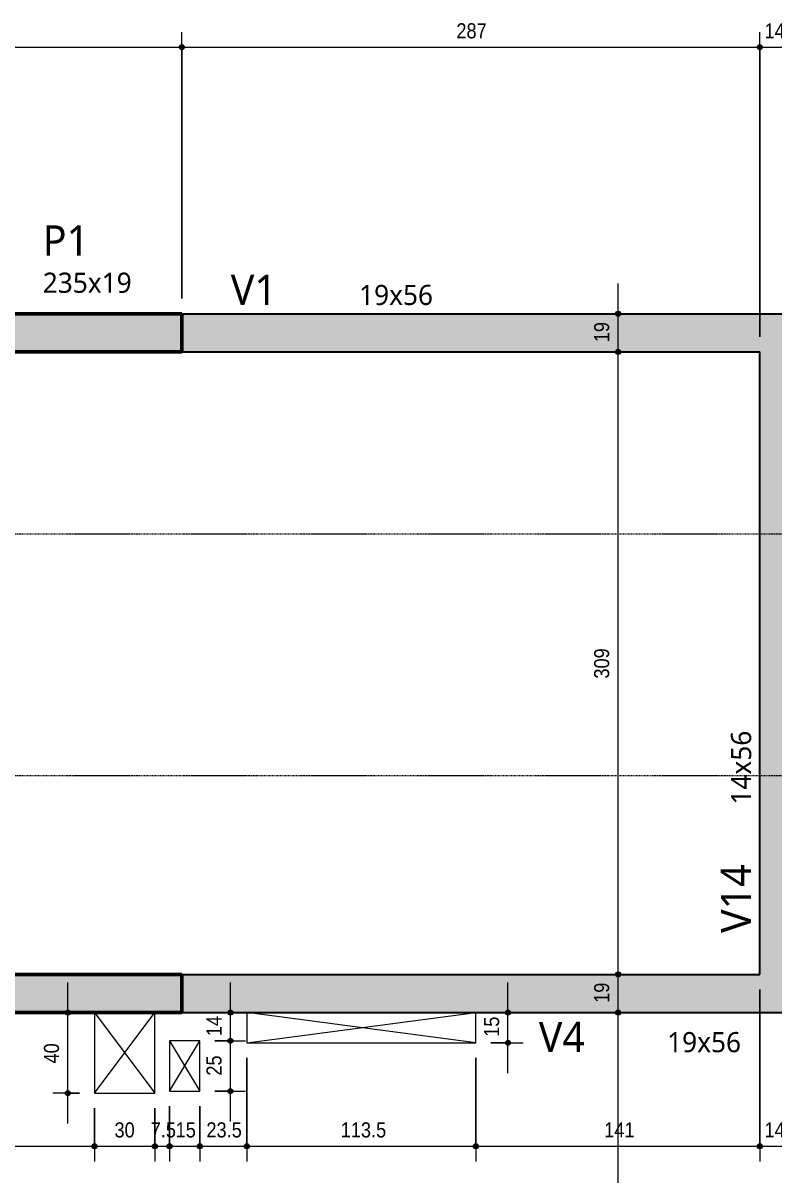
# Model space of a CAD drawing. Header units: centimetres. Extents: x -1139 to 26418, y -889 to 84390.
# Drawn here: x 2931 to 3304, y 246 to 818 of the extents above; entities that cross this region are included whole.
import ezdxf

# ---------------------------------------------------------------- set-up
doc = ezdxf.new("R2010")
doc.units = ezdxf.units.CM
doc.linetypes.add('Centro de 6 mm', pattern=[1.32, 0.6, -0.24, 0.24, -0.24])
for name, color, linetype, lineweight in [('A-ANNO-DIMS', 7, 'Continuous', 9), ('A-ANNO-DIMS-50', 7, 'Continuous', 9), ('A-FLOR', 7, 'Continuous', 9), ('G-ANNO-SYMB', 7, 'Continuous', 9), ('S-BEAM', 7, 'Continuous', 9), ('S-BEAM-IDEN', 7, 'Continuous', 9), ('S-COLS', 7, 'Continuous', 9), ('S-COLS-IDEN', 7, 'Continuous', 9)]:
    doc.layers.add(name, color=color, linetype=linetype, lineweight=lineweight)
doc.styles.add('Fira Sans_1', font='', dxfattribs={"width": 0.9, "height": 7.5})
doc.styles.add('Gadugi', font='gadugi.ttf', dxfattribs={"height": 15})
doc.styles.add('Gadugi_1', font='gadugi.ttf', dxfattribs={"height": 10})
doc.styles.get('Fira Sans_1').set_extended_font_data('Fira Sans')
doc.dimstyles.new('PED_R80_1_5mm_ACIMA_As_ESQ__R00', dxfattribs={"dimscale": 30.48, "dimtxt": 10.229846, "dimasz": 0.328084, "dimexe": 0.246063, "dimexo": 0.246063, "dimgap": 0.049213, "dimtad": 1, "dimdec": 1, "dimrnd": 0.5, "dimdsep": 46, "dimtxsty": 'Fira Sans_1', "dimblk1": 'DOTSMALL', "dimblk2": 'DOTSMALL', "dimsah": 1, "dimcen": 0.09, "dimdle": 0.492126, "dimazin": 0, "dimtfac": 1, "dimtdec": 4, "dimtix": 1, "dimtmove": 0, "dimatfit": 3, "dimfxl": 1, "dimtvp": 1, "dimtolj": 1, "dimtzin": 0, "dimarcsym": 2})

# ---------------------------------------------------------------- blocks, each defined once
blk = doc.blocks.new('DIMBLOCK39-PL400 - FORMA DO BARRILETE')
at = {"layer": 'A-ANNO-DIMS-50', "true_color": 0x000032}
h = blk.add_hatch(color=178, dxfattribs=at)
edge = h.paths.add_edge_path(flags=0)
edge.add_arc((2794.1, 260.39), 1.25, 0, 360)
h = blk.add_hatch(color=178, dxfattribs=at)
edge = h.paths.add_edge_path(flags=0)
edge.add_arc((2966.84, 260.39), 1.25, 0, 360)
at = {"layer": 'A-ANNO-DIMS-50', "color": 178, "true_color": 0x000032}
for p, q in [((2966.84, 279.25), (2966.84, 252.89)), ((2966.84, 260.39), (2966.84, 279.25)), ((2794.1, 254.66), (2794.1, 267.89)), ((2794.1, 260.39), (2966.84, 260.39)), ((2794.1, 260.39), (2794.1, 254.66))]:
    blk.add_line(p, q, dxfattribs=at)
for centre in [(2794.1, 260.39), (2966.84, 260.39)]:
    blk.add_circle(centre, 1.25, dxfattribs=at)
at = {"layer": 'A-ANNO-DIMS-50', "color": 0, "insert": (2870.24, 272.27), "char_height": 7.5, "width": 24.5516, "attachment_point": 1, "line_spacing_factor": 1.049215, "style": 'Fira Sans_1'}
blk.add_mtext('172.5', dxfattribs=at)
blk = doc.blocks.new('_DotSmall')
at = {"color": 0, "linetype": 'ByBlock', "const_width": 0.5}
blk.add_lwpolyline([(-0.0625, 0, 1), (0.0625, 0, 1)], format="xyb", close=True, dxfattribs=at)
blk = doc.blocks.new('DIMBLOCK40-PL400 - FORMA DO BARRILETE')
at = {"layer": 'A-ANNO-DIMS-50', "true_color": 0x000032}
h = blk.add_hatch(color=178, dxfattribs=at)
edge = h.paths.add_edge_path(flags=0)
edge.add_arc((2966.84, 260.39), 1.25, 0, 360)
h = blk.add_hatch(color=178, dxfattribs=at)
edge = h.paths.add_edge_path(flags=0)
edge.add_arc((2996.84, 260.39), 1.25, 0, 360)
at = {"layer": 'A-ANNO-DIMS-50', "color": 178, "true_color": 0x000032}
for p, q in [((2966.84, 279.25), (2966.84, 252.89)), ((2966.84, 260.39), (2966.84, 279.25)), ((2996.84, 279.25), (2996.84, 252.89)), ((2996.84, 260.39), (2996.84, 279.25)), ((2966.84, 260.39), (2996.84, 260.39))]:
    blk.add_line(p, q, dxfattribs=at)
for centre in [(2966.84, 260.39), (2996.84, 260.39)]:
    blk.add_circle(centre, 1.25, dxfattribs=at)
at = {"layer": 'A-ANNO-DIMS-50', "color": 0, "insert": (2976.73, 272.27), "char_height": 7.5, "width": 12.2758, "attachment_point": 1, "line_spacing_factor": 1.049215, "style": 'Fira Sans_1'}
blk.add_mtext('30', dxfattribs=at)
blk = doc.blocks.new('DIMBLOCK41-PL400 - FORMA DO BARRILETE')
at = {"layer": 'A-ANNO-DIMS-50', "true_color": 0x000032}
h = blk.add_hatch(color=178, dxfattribs=at)
edge = h.paths.add_edge_path(flags=0)
edge.add_arc((2996.84, 260.39), 1.25, 0, 360)
h = blk.add_hatch(color=178, dxfattribs=at)
edge = h.paths.add_edge_path(flags=0)
edge.add_arc((3004.1, 260.39), 1.25, 0, 360)
at = {"layer": 'A-ANNO-DIMS-50', "color": 178, "true_color": 0x000032}
for p, q in [((2996.84, 279.25), (2996.84, 252.89)), ((2996.84, 260.39), (2996.84, 279.25)), ((3004.1, 280.23), (3004.1, 252.89)), ((3004.1, 260.39), (3004.1, 280.23)), ((2996.84, 260.39), (3004.1, 260.39))]:
    blk.add_line(p, q, dxfattribs=at)
for centre in [(2996.84, 260.39), (3004.1, 260.39)]:
    blk.add_circle(centre, 1.25, dxfattribs=at)
at = {"layer": 'A-ANNO-DIMS-50', "color": 0, "insert": (2994.7, 272.27), "char_height": 7.5, "width": 13.8496, "attachment_point": 1, "line_spacing_factor": 1.049215, "style": 'Fira Sans_1'}
blk.add_mtext('7.5', dxfattribs=at)
blk = doc.blocks.new('DIMBLOCK42-PL400 - FORMA DO BARRILETE')
at = {"layer": 'A-ANNO-DIMS-50', "true_color": 0x000032}
h = blk.add_hatch(color=178, dxfattribs=at)
edge = h.paths.add_edge_path(flags=0)
edge.add_arc((3004.1, 260.39), 1.25, 0, 360)
h = blk.add_hatch(color=178, dxfattribs=at)
edge = h.paths.add_edge_path(flags=0)
edge.add_arc((3019.1, 260.39), 1.25, 0, 360)
at = {"layer": 'A-ANNO-DIMS-50', "color": 178, "true_color": 0x000032}
for p, q in [((3004.1, 280.23), (3004.1, 252.89)), ((3004.1, 260.39), (3004.1, 280.23)), ((3019.1, 280.23), (3019.1, 252.89)), ((3019.1, 260.39), (3019.1, 280.23)), ((3004.1, 260.39), (3019.1, 260.39))]:
    blk.add_line(p, q, dxfattribs=at)
for centre in [(3004.1, 260.39), (3019.1, 260.39)]:
    blk.add_circle(centre, 1.25, dxfattribs=at)
at = {"layer": 'A-ANNO-DIMS-50', "color": 0, "insert": (3007.07, 272.27), "char_height": 7.5, "width": 10.8594, "attachment_point": 1, "line_spacing_factor": 1.049215, "style": 'Fira Sans_1'}
blk.add_mtext('15', dxfattribs=at)
blk = doc.blocks.new('DIMBLOCK43-PL400 - FORMA DO BARRILETE')
at = {"layer": 'A-ANNO-DIMS-50', "true_color": 0x000032}
h = blk.add_hatch(color=178, dxfattribs=at)
edge = h.paths.add_edge_path(flags=0)
edge.add_arc((3019.1, 260.39), 1.25, 0, 360)
h = blk.add_hatch(color=178, dxfattribs=at)
edge = h.paths.add_edge_path(flags=0)
edge.add_arc((3042.41, 260.39), 1.25, 0, 360)
at = {"layer": 'A-ANNO-DIMS-50', "color": 178, "true_color": 0x000032}
for p, q in [((3042.41, 304.25), (3042.41, 252.89)), ((3042.41, 260.39), (3042.41, 304.25)), ((3019.1, 280.23), (3019.1, 252.89)), ((3019.1, 260.39), (3019.1, 280.23)), ((3019.1, 260.39), (3042.41, 260.39))]:
    blk.add_line(p, q, dxfattribs=at)
for centre in [(3019.1, 260.39), (3042.41, 260.39)]:
    blk.add_circle(centre, 1.25, dxfattribs=at)
at = {"layer": 'A-ANNO-DIMS-50', "color": 0, "insert": (3022.36, 272.27), "char_height": 7.5, "width": 20.1449, "attachment_point": 1, "line_spacing_factor": 1.049215, "style": 'Fira Sans_1'}
blk.add_mtext('23.5', dxfattribs=at)
blk = doc.blocks.new('DIMBLOCK44-PL400 - FORMA DO BARRILETE')
at = {"layer": 'A-ANNO-DIMS-50', "true_color": 0x000032}
h = blk.add_hatch(color=178, dxfattribs=at)
edge = h.paths.add_edge_path(flags=0)
edge.add_arc((3042.41, 260.39), 1.25, 0, 360)
h = blk.add_hatch(color=178, dxfattribs=at)
edge = h.paths.add_edge_path(flags=0)
edge.add_arc((3156.1, 260.39), 1.25, 0, 360)
at = {"layer": 'A-ANNO-DIMS-50', "color": 178, "true_color": 0x000032}
for p, q in [((3042.41, 304.25), (3042.41, 252.89)), ((3042.41, 260.39), (3042.41, 304.25)), ((3156.1, 304.25), (3156.1, 252.89)), ((3156.1, 260.39), (3156.1, 304.25)), ((3042.41, 260.39), (3156.1, 260.39))]:
    blk.add_line(p, q, dxfattribs=at)
for centre in [(3042.41, 260.39), (3156.1, 260.39)]:
    blk.add_circle(centre, 1.25, dxfattribs=at)
at = {"layer": 'A-ANNO-DIMS-50', "color": 0, "insert": (3089.02, 272.27), "char_height": 7.5, "width": 24.5516, "attachment_point": 1, "line_spacing_factor": 1.049215, "style": 'Fira Sans_1'}
blk.add_mtext('113.5', dxfattribs=at)
blk = doc.blocks.new('DIMBLOCK45-PL400 - FORMA DO BARRILETE')
at = {"layer": 'A-ANNO-DIMS-50', "true_color": 0x000032}
h = blk.add_hatch(color=178, dxfattribs=at)
edge = h.paths.add_edge_path(flags=0)
edge.add_arc((3156.1, 260.39), 1.25, 0, 360)
h = blk.add_hatch(color=178, dxfattribs=at)
edge = h.paths.add_edge_path(flags=0)
edge.add_arc((3297.1, 260.39), 1.25, 0, 360)
at = {"layer": 'A-ANNO-DIMS-50', "color": 178, "true_color": 0x000032}
for p, q in [((3297.1, 338.25), (3297.1, 252.89)), ((3297.1, 260.39), (3297.1, 338.25)), ((3156.1, 304.25), (3156.1, 252.89)), ((3156.1, 260.39), (3156.1, 304.25)), ((3156.1, 260.39), (3297.1, 260.39))]:
    blk.add_line(p, q, dxfattribs=at)
for centre in [(3156.1, 260.39), (3297.1, 260.39)]:
    blk.add_circle(centre, 1.25, dxfattribs=at)
at = {"layer": 'A-ANNO-DIMS-50', "color": 0, "insert": (3219.84, 272.27), "char_height": 7.5, "width": 16.2104, "attachment_point": 1, "line_spacing_factor": 1.049215, "style": 'Fira Sans_1'}
blk.add_mtext('141', dxfattribs=at)
blk = doc.blocks.new('DIMBLOCK46-PL400 - FORMA DO BARRILETE')
at = {"layer": 'A-ANNO-DIMS-50', "true_color": 0x000032}
h = blk.add_hatch(color=178, dxfattribs=at)
edge = h.paths.add_edge_path(flags=0)
edge.add_arc((3297.1, 260.39), 1.25, 0, 360)
h = blk.add_hatch(color=178, dxfattribs=at)
edge = h.paths.add_edge_path(flags=0)
edge.add_arc((3311.1, 260.39), 1.25, 0, 360)
at = {"layer": 'A-ANNO-DIMS-50', "color": 178, "true_color": 0x000032}
for p, q in [((3297.1, 338.25), (3297.1, 252.89)), ((3297.1, 260.39), (3297.1, 338.25)), ((3311.1, 338.25), (3311.1, 252.89)), ((3311.1, 260.39), (3311.1, 338.25)), ((3297.1, 260.39), (3311.1, 260.39))]:
    blk.add_line(p, q, dxfattribs=at)
for centre in [(3297.1, 260.39), (3311.1, 260.39)]:
    blk.add_circle(centre, 1.25, dxfattribs=at)
at = {"layer": 'A-ANNO-DIMS-50', "color": 0, "insert": (3299.44, 272.27), "char_height": 7.5, "width": 11.1741, "attachment_point": 1, "line_spacing_factor": 1.049215, "style": 'Fira Sans_1'}
blk.add_mtext('14', dxfattribs=at)
blk = doc.blocks.new('DIMBLOCK57-PL400 - FORMA DO BARRILETE')
at = {"layer": 'A-ANNO-DIMS-50', "true_color": 0x000032}
h = blk.add_hatch(color=178, dxfattribs=at)
edge = h.paths.add_edge_path(flags=0)
edge.add_arc((2775.1, 806.06), 1.25, 0, 360)
h = blk.add_hatch(color=178, dxfattribs=at)
edge = h.paths.add_edge_path(flags=0)
edge.add_arc((3010.1, 806.06), 1.25, 0, 360)
at = {"layer": 'A-ANNO-DIMS-50', "color": 178, "true_color": 0x000032}
for p, q in [((2775.1, 681.25), (2775.1, 813.56)), ((3010.1, 681.25), (3010.1, 813.56)), ((2760.1, 806.06), (3010.1, 806.06)), ((2775.1, 806.06), (2775.1, 681.25)), ((3010.1, 806.06), (3010.1, 681.25))]:
    blk.add_line(p, q, dxfattribs=at)
for centre in [(2775.1, 806.06), (3010.1, 806.06)]:
    blk.add_circle(centre, 1.25, dxfattribs=at)
at = {"layer": 'A-ANNO-DIMS-50', "color": 0, "insert": (2885.38, 817.95), "char_height": 7.5, "width": 17.312, "attachment_point": 1, "line_spacing_factor": 1.049215, "style": 'Fira Sans_1'}
blk.add_mtext('235', dxfattribs=at)
blk = doc.blocks.new('DIMBLOCK58-PL400 - FORMA DO BARRILETE')
at = {"layer": 'A-ANNO-DIMS-50', "true_color": 0x000032}
h = blk.add_hatch(color=178, dxfattribs=at)
edge = h.paths.add_edge_path(flags=0)
edge.add_arc((3010.1, 806.06), 1.25, 0, 360)
h = blk.add_hatch(color=178, dxfattribs=at)
edge = h.paths.add_edge_path(flags=0)
edge.add_arc((3297.1, 806.06), 1.25, 0, 360)
at = {"layer": 'A-ANNO-DIMS-50', "color": 178, "true_color": 0x000032}
for p, q in [((3010.1, 681.25), (3010.1, 813.56)), ((3297.1, 662.25), (3297.1, 813.56)), ((3010.1, 806.06), (3297.1, 806.06)), ((3010.1, 806.06), (3010.1, 681.25)), ((3297.1, 806.06), (3297.1, 662.25))]:
    blk.add_line(p, q, dxfattribs=at)
for centre in [(3010.1, 806.06), (3297.1, 806.06)]:
    blk.add_circle(centre, 1.25, dxfattribs=at)
at = {"layer": 'A-ANNO-DIMS-50', "color": 0, "insert": (3146.45, 817.95), "char_height": 7.5, "width": 17.1547, "attachment_point": 1, "line_spacing_factor": 1.049215, "style": 'Fira Sans_1'}
blk.add_mtext('287', dxfattribs=at)
blk = doc.blocks.new('DIMBLOCK59-PL400 - FORMA DO BARRILETE')
at = {"layer": 'A-ANNO-DIMS-50', "true_color": 0x000032}
h = blk.add_hatch(color=178, dxfattribs=at)
edge = h.paths.add_edge_path(flags=0)
edge.add_arc((3297.1, 806.06), 1.25, 0, 360)
h = blk.add_hatch(color=178, dxfattribs=at)
edge = h.paths.add_edge_path(flags=0)
edge.add_arc((3311.1, 806.06), 1.25, 0, 360)
at = {"layer": 'A-ANNO-DIMS-50', "color": 178, "true_color": 0x000032}
for p, q in [((3297.1, 662.25), (3297.1, 813.56)), ((3311.1, 662.25), (3311.1, 813.56)), ((3297.1, 806.06), (3311.1, 806.06)), ((3297.1, 806.06), (3297.1, 662.25)), ((3311.1, 806.06), (3311.1, 662.25))]:
    blk.add_line(p, q, dxfattribs=at)
for centre in [(3297.1, 806.06), (3311.1, 806.06)]:
    blk.add_circle(centre, 1.25, dxfattribs=at)
at = {"layer": 'A-ANNO-DIMS-50', "color": 0, "insert": (3299.44, 817.95), "char_height": 7.5, "width": 11.1741, "attachment_point": 1, "line_spacing_factor": 1.049215, "style": 'Fira Sans_1'}
blk.add_mtext('14', dxfattribs=at)
blk = doc.blocks.new('DIMBLOCK97-PL400 - FORMA DO BARRILETE')
at = {"layer": 'A-ANNO-DIMS-50', "true_color": 0x000032}
h = blk.add_hatch(color=178, dxfattribs=at)
edge = h.paths.add_edge_path(flags=0)
edge.add_arc((3226.7, 326.75), 1.25, 0, 360)
h = blk.add_hatch(color=178, dxfattribs=at)
edge = h.paths.add_edge_path(flags=0)
edge.add_arc((3226.7, 123.75), 1.25, 0, 360)
at = {"layer": 'A-ANNO-DIMS-50', "color": 178, "true_color": 0x000032}
for p, q in [((3232.43, 326.75), (3219.2, 326.75)), ((3226.7, 123.75), (3226.7, 326.75)), ((3226.7, 326.75), (3232.43, 326.75)), ((3232.43, 123.75), (3219.2, 123.75)), ((3226.7, 123.75), (3232.43, 123.75))]:
    blk.add_line(p, q, dxfattribs=at)
for centre in [(3226.7, 326.75), (3226.7, 123.75)]:
    blk.add_circle(centre, 1.25, dxfattribs=at)
at = {"layer": 'A-ANNO-DIMS-50', "color": 0, "insert": (3214.81, 217.77), "char_height": 7.5, "width": 17.9416, "attachment_point": 1, "rotation": 90, "line_spacing_factor": 1.049215, "style": 'Fira Sans_1'}
blk.add_mtext('203', dxfattribs=at)
blk = doc.blocks.new('DIMBLOCK98-PL400 - FORMA DO BARRILETE')
at = {"layer": 'A-ANNO-DIMS-50', "true_color": 0x000032}
h = blk.add_hatch(color=178, dxfattribs=at)
edge = h.paths.add_edge_path(flags=0)
edge.add_arc((3226.7, 345.75), 1.25, 0, 360)
h = blk.add_hatch(color=178, dxfattribs=at)
edge = h.paths.add_edge_path(flags=0)
edge.add_arc((3226.7, 326.75), 1.25, 0, 360)
at = {"layer": 'A-ANNO-DIMS-50', "color": 178, "true_color": 0x000032}
for p, q in [((3232.43, 345.75), (3219.2, 345.75)), ((3226.7, 326.75), (3226.7, 345.75)), ((3226.7, 345.75), (3232.43, 345.75)), ((3232.43, 326.75), (3219.2, 326.75)), ((3226.7, 326.75), (3232.43, 326.75))]:
    blk.add_line(p, q, dxfattribs=at)
for centre in [(3226.7, 345.75), (3226.7, 326.75)]:
    blk.add_circle(centre, 1.25, dxfattribs=at)
at = {"layer": 'A-ANNO-DIMS-50', "color": 0, "insert": (3214.81, 331.59), "char_height": 7.5, "width": 11.1741, "attachment_point": 1, "rotation": 90, "line_spacing_factor": 1.049215, "style": 'Fira Sans_1'}
blk.add_mtext('19', dxfattribs=at)
blk = doc.blocks.new('DIMBLOCK99-PL400 - FORMA DO BARRILETE')
at = {"layer": 'A-ANNO-DIMS-50', "true_color": 0x000032}
h = blk.add_hatch(color=178, dxfattribs=at)
edge = h.paths.add_edge_path(flags=0)
edge.add_arc((3226.7, 654.75), 1.25, 0, 360)
h = blk.add_hatch(color=178, dxfattribs=at)
edge = h.paths.add_edge_path(flags=0)
edge.add_arc((3226.7, 345.75), 1.25, 0, 360)
at = {"layer": 'A-ANNO-DIMS-50', "color": 178, "true_color": 0x000032}
for p, q in [((3232.43, 654.75), (3219.2, 654.75)), ((3226.7, 345.75), (3226.7, 654.75)), ((3226.7, 654.75), (3232.43, 654.75)), ((3232.43, 345.75), (3219.2, 345.75)), ((3226.7, 345.75), (3232.43, 345.75))]:
    blk.add_line(p, q, dxfattribs=at)
for centre in [(3226.7, 654.75), (3226.7, 345.75)]:
    blk.add_circle(centre, 1.25, dxfattribs=at)
at = {"layer": 'A-ANNO-DIMS-50', "color": 0, "insert": (3214.81, 492.58), "char_height": 7.5, "width": 18.4137, "attachment_point": 1, "rotation": 90, "line_spacing_factor": 1.049215, "style": 'Fira Sans_1'}
blk.add_mtext('309', dxfattribs=at)
blk = doc.blocks.new('DIMBLOCK100-PL400 - FORMA DO BARRILETE')
at = {"layer": 'A-ANNO-DIMS-50', "true_color": 0x000032}
h = blk.add_hatch(color=178, dxfattribs=at)
edge = h.paths.add_edge_path(flags=0)
edge.add_arc((3226.7, 673.75), 1.25, 0, 360)
h = blk.add_hatch(color=178, dxfattribs=at)
edge = h.paths.add_edge_path(flags=0)
edge.add_arc((3226.7, 654.75), 1.25, 0, 360)
at = {"layer": 'A-ANNO-DIMS-50', "color": 178, "true_color": 0x000032}
for p, q in [((3226.7, 654.75), (3226.7, 688.75)), ((3232.43, 673.75), (3219.2, 673.75)), ((3226.7, 673.75), (3232.43, 673.75)), ((3232.43, 654.75), (3219.2, 654.75)), ((3226.7, 654.75), (3232.43, 654.75))]:
    blk.add_line(p, q, dxfattribs=at)
for centre in [(3226.7, 673.75), (3226.7, 654.75)]:
    blk.add_circle(centre, 1.25, dxfattribs=at)
at = {"layer": 'A-ANNO-DIMS-50', "color": 0, "insert": (3214.81, 659.59), "char_height": 7.5, "width": 11.1741, "attachment_point": 1, "rotation": 90, "line_spacing_factor": 1.049215, "style": 'Fira Sans_1'}
blk.add_mtext('19', dxfattribs=at)
blk = doc.blocks.new('DIMBLOCK150-PL400 - FORMA DO BARRILETE')
at = {"layer": 'A-ANNO-DIMS-50', "true_color": 0x000032}
h = blk.add_hatch(color=178, dxfattribs=at)
edge = h.paths.add_edge_path(flags=0)
edge.add_arc((2953.59, 326.75), 1.25, 0, 360)
h = blk.add_hatch(color=178, dxfattribs=at)
edge = h.paths.add_edge_path(flags=0)
edge.add_arc((2953.59, 286.75), 1.25, 0, 360)
at = {"layer": 'A-ANNO-DIMS-50', "color": 178, "true_color": 0x000032}
for p, q in [((2953.59, 271.75), (2953.59, 341.75)), ((2959.32, 326.75), (2946.09, 326.75)), ((2953.59, 326.75), (2959.32, 326.75)), ((2959.34, 286.75), (2946.09, 286.75)), ((2953.59, 286.75), (2959.34, 286.75))]:
    blk.add_line(p, q, dxfattribs=at)
for centre in [(2953.59, 326.75), (2953.59, 286.75)]:
    blk.add_circle(centre, 1.25, dxfattribs=at)
at = {"layer": 'A-ANNO-DIMS-50', "color": 0, "insert": (2941.7, 301.5), "char_height": 7.5, "width": 12.5906, "attachment_point": 1, "rotation": 90, "line_spacing_factor": 1.049215, "style": 'Fira Sans_1'}
blk.add_mtext('40', dxfattribs=at)
blk = doc.blocks.new('DIMBLOCK151-PL400 - FORMA DO BARRILETE')
at = {"layer": 'A-ANNO-DIMS-50', "true_color": 0x000032}
h = blk.add_hatch(color=178, dxfattribs=at)
edge = h.paths.add_edge_path(flags=0)
edge.add_arc((3034.25, 312.73), 1.25, 0, 360)
h = blk.add_hatch(color=178, dxfattribs=at)
edge = h.paths.add_edge_path(flags=0)
edge.add_arc((3034.25, 287.73), 1.25, 0, 360)
at = {"layer": 'A-ANNO-DIMS-50', "color": 178, "true_color": 0x000032}
for p, q in [((3026.6, 312.73), (3041.75, 312.73)), ((3034.25, 312.73), (3026.6, 312.73)), ((3034.25, 272.73), (3034.25, 312.73)), ((3026.6, 287.73), (3041.75, 287.73)), ((3034.25, 287.73), (3026.6, 287.73))]:
    blk.add_line(p, q, dxfattribs=at)
for centre in [(3034.25, 312.73), (3034.25, 287.73)]:
    blk.add_circle(centre, 1.25, dxfattribs=at)
at = {"layer": 'A-ANNO-DIMS-50', "color": 0, "insert": (3022.37, 295.45), "char_height": 7.5, "width": 11.4889, "attachment_point": 1, "rotation": 90, "line_spacing_factor": 1.049215, "style": 'Fira Sans_1'}
blk.add_mtext('25', dxfattribs=at)
blk = doc.blocks.new('DIMBLOCK152-PL400 - FORMA DO BARRILETE')
at = {"layer": 'A-ANNO-DIMS-50', "true_color": 0x000032}
h = blk.add_hatch(color=178, dxfattribs=at)
edge = h.paths.add_edge_path(flags=0)
edge.add_arc((3034.25, 326.75), 1.25, 0, 360)
h = blk.add_hatch(color=178, dxfattribs=at)
edge = h.paths.add_edge_path(flags=0)
edge.add_arc((3034.25, 312.73), 1.25, 0, 360)
at = {"layer": 'A-ANNO-DIMS-50', "color": 178, "true_color": 0x000032}
for p, q in [((3034.25, 312.73), (3034.25, 341.75)), ((3039.98, 326.75), (3026.75, 326.75)), ((3034.25, 326.75), (3039.98, 326.75)), ((3026.6, 312.73), (3041.75, 312.73)), ((3034.25, 312.73), (3026.6, 312.73))]:
    blk.add_line(p, q, dxfattribs=at)
for centre in [(3034.25, 326.75), (3034.25, 312.73)]:
    blk.add_circle(centre, 1.25, dxfattribs=at)
at = {"layer": 'A-ANNO-DIMS-50', "color": 0, "insert": (3022.37, 315.09), "char_height": 7.5, "width": 11.1741, "attachment_point": 1, "rotation": 90, "line_spacing_factor": 1.049215, "style": 'Fira Sans_1'}
blk.add_mtext('14', dxfattribs=at)
blk = doc.blocks.new('DIMBLOCK153-PL400 - FORMA DO BARRILETE')
at = {"layer": 'A-ANNO-DIMS-50', "true_color": 0x000032}
h = blk.add_hatch(color=178, dxfattribs=at)
edge = h.paths.add_edge_path(flags=0)
edge.add_arc((3172.07, 326.75), 1.25, 0, 360)
h = blk.add_hatch(color=178, dxfattribs=at)
edge = h.paths.add_edge_path(flags=0)
edge.add_arc((3172.07, 311.75), 1.25, 0, 360)
at = {"layer": 'A-ANNO-DIMS-50', "color": 178, "true_color": 0x000032}
for p, q in [((3172.07, 296.75), (3172.07, 341.75)), ((3177.8, 326.75), (3164.57, 326.75)), ((3172.07, 326.75), (3177.8, 326.75)), ((3163.6, 311.75), (3179.57, 311.75)), ((3172.07, 311.75), (3163.6, 311.75))]:
    blk.add_line(p, q, dxfattribs=at)
for centre in [(3172.07, 326.75), (3172.07, 311.75)]:
    blk.add_circle(centre, 1.25, dxfattribs=at)
at = {"layer": 'A-ANNO-DIMS-50', "color": 0, "insert": (3160.18, 314.73), "char_height": 7.5, "width": 10.8594, "attachment_point": 1, "rotation": 90, "line_spacing_factor": 1.049215, "style": 'Fira Sans_1'}
blk.add_mtext('15', dxfattribs=at)

msp = doc.modelspace()

# ---------------------------------------------------------------- hatches: boundary and pattern name
at = {"layer": 'S-BEAM', "true_color": 0xa7d7e1}
for points in [[(3381.1, 654.75), (3381.1, 673.75), (3010.1, 673.75), (3010.1, 654.75), (3311.1, 654.75)], [(3311.1, 345.75), (3311.1, 654.75), (3297.1, 654.75), (3297.1, 345.75)], [(3346.1, 326.75), (3346.1, 345.75), (3010.1, 345.75), (3010.1, 326.75), (3328.85, 326.75)]]:
    msp.add_hatch(color=9, dxfattribs=at).paths.add_polyline_path(points, flags=0)
at = {"layer": 'S-COLS', "true_color": 0x808080}
for points in [[(3010.1, 654.75), (3010.1, 673.75), (2775.1, 673.75), (2775.1, 654.75)], [(2775.1, 326.75), (3010.1, 326.75), (3010.1, 345.75), (2794.1, 345.75), (2794.1, 506.75), (2775.1, 506.75), (2775.1, 393.61)]]:
    msp.add_hatch(color=8, dxfattribs=at).paths.add_polyline_path(points, flags=0)

# ---------------------------------------------------------------- linework, layer by layer
at = {"lineweight": 18}
for p, q in [((2966.84, 326.75), (2996.84, 286.75)), ((2966.84, 286.75), (2996.84, 326.75)), ((3156.06, 311.75), (3042.44, 326.75)), ((3042.44, 311.75), (3156.06, 326.75)), ((3004.1, 312.72), (3019.09, 287.74)), ((3004.1, 287.74), (3019.09, 312.72))]:
    msp.add_line(p, q, dxfattribs=at)
at = {"layer": 'A-FLOR', "lineweight": 18}
for p, q in [((2966.84, 326.75), (2966.84, 286.75)), ((2996.84, 286.75), (2996.84, 326.75)), ((3042.41, 326.75), (3042.41, 311.75)), ((3156.1, 311.75), (3156.1, 326.75)), ((3004.1, 312.73), (3004.1, 287.73)), ((3019.1, 312.73), (3004.1, 312.73)), ((3019.1, 287.73), (3019.1, 312.73)), ((3042.41, 311.75), (3156.1, 311.75)), ((2966.84, 286.75), (2996.84, 286.75)), ((3004.1, 287.73), (3019.1, 287.73))]:
    msp.add_line(p, q, dxfattribs=at)
at = {"layer": 'G-ANNO-SYMB', "linetype": 'Centro de 6 mm'}
for p, q in [((2701.04, 564.47), (3432.37, 564.47)), ((2701.04, 444.47), (3432.37, 444.47))]:
    msp.add_line(p, q, dxfattribs=at)
at = {"layer": 'S-BEAM', "lineweight": 25}
for p, q in [((3010.1, 673.75), (3381.1, 673.75)), ((3010.1, 654.75), (3297.1, 654.75)), ((3297.1, 345.75), (3297.1, 654.75)), ((3010.1, 345.75), (3297.1, 345.75)), ((3010.1, 326.75), (3346.1, 326.75))]:
    msp.add_line(p, q, dxfattribs=at)
at = {"layer": 'S-COLS', "lineweight": 50}
for p, q in [((2775.1, 673.75), (3010.1, 673.75)), ((3010.1, 673.75), (3010.1, 654.75)), ((3010.1, 654.75), (2775.1, 654.75)), ((2794.1, 345.75), (3010.1, 345.75)), ((3010.1, 345.75), (3010.1, 326.75)), ((3010.1, 326.75), (2775.1, 326.75))]:
    msp.add_line(p, q, dxfattribs=at)

# ---------------------------------------------------------------- texts
at = {"layer": 'S-BEAM-IDEN', "attachment_point": 1}
for s, insert, char_height, width, style in [('V1', (3034.46, 693.1), 15, 30.0633, 'Gadugi'), ('19x56', (3098.16, 688.07), 10, 44.8945, 'Gadugi_1'), ('V4', (3187.35, 322.12), 15, 30.0633, 'Gadugi'), ('19x56', (3251.06, 317.09), 10, 44.8945, 'Gadugi_1')]:
    msp.add_mtext(s, dxfattribs=dict(at, insert=insert, char_height=char_height, width=width, style=style))
at = {"layer": 'S-BEAM-IDEN', "attachment_point": 1, "rotation": 90}
for s, insert, char_height, width, style in [('14x56', (3282.78, 430.02), 10, 44.8945, 'Gadugi_1'), ('V14', (3277.75, 366.31), 15, 44.0928, 'Gadugi')]:
    msp.add_mtext(s, dxfattribs=dict(at, insert=insert, char_height=char_height, width=width, style=style))
at = {"layer": 'S-COLS-IDEN', "attachment_point": 1}
for s, insert, char_height, width, style in [('P1', (2941.13, 717.63), 15, 28.4599, 'Gadugi'), ('235x19', (2941.13, 694.14), 10, 54.1139, 'Gadugi_1')]:
    msp.add_mtext(s, dxfattribs=dict(at, insert=insert, char_height=char_height, width=width, style=style))

# ---------------------------------------------------------------- dimensions: what is measured, and where the dimension line sits
at = {"layer": 'A-ANNO-DIMS', "color": 178, "true_color": 0x000032}
for base, p1, p2, override, picture, middle in [((3010.1, 806.06), (2775.1, 673.75), (3010.1, 673.75), {"dimpost": '<>', "dimfxl": 235}, 'DIMBLOCK57-PL400 - FORMA DO BARRILETE', (2892.6, 811.38)), ((3297.1, 806.06), (3010.1, 673.75), (3297.1, 654.75), {"dimpost": '<>', "dimfxl": 287.628237}, 'DIMBLOCK58-PL400 - FORMA DO BARRILETE', (3153.6, 811.38)), ((3311.1, 806.06), (3297.1, 654.75), (3311.1, 654.75), {"dimpost": '<>', "dimfxl": 14}, 'DIMBLOCK59-PL400 - FORMA DO BARRILETE', (3304.1, 811.31)), ((3297.1, 260.39), (3156.1, 311.75), (3297.1, 345.75), {"dimpost": '<>', "dimfxl": 145.041364}, 'DIMBLOCK45-PL400 - FORMA DO BARRILETE', (3226.6, 265.64)), ((3311.1, 260.39), (3297.1, 345.75), (3311.1, 345.75), {"dimpost": '<>', "dimfxl": 14}, 'DIMBLOCK46-PL400 - FORMA DO BARRILETE', (3304.1, 265.64)), ((3042.41, 260.39), (3019.1, 287.73), (3042.41, 311.75), {"dimpost": '<>', "dimfxl": 33.467715}, 'DIMBLOCK43-PL400 - FORMA DO BARRILETE', (3030.75, 265.7)), ((3156.1, 260.39), (3042.41, 311.75), (3156.1, 311.75), {"dimpost": '<>', "dimfxl": 113.692313}, 'DIMBLOCK44-PL400 - FORMA DO BARRILETE', (3099.25, 265.7)), ((2966.84, 260.39), (2794.1, 262.16), (2966.84, 286.75), {"dimpost": '<>', "dimfxl": 174.484361}, 'DIMBLOCK39-PL400 - FORMA DO BARRILETE', (2880.47, 265.7)), ((2996.84, 260.39), (2966.84, 286.75), (2996.84, 286.75), {"dimpost": '<>', "dimfxl": 29.999992}, 'DIMBLOCK40-PL400 - FORMA DO BARRILETE', (2981.84, 265.7)), ((3004.1, 260.39), (2996.84, 286.75), (3004.1, 287.73), {"dimpost": '<>', "dimfxl": 7.323864}, 'DIMBLOCK41-PL400 - FORMA DO BARRILETE', (3000.47, 265.7)), ((3019.1, 260.39), (3004.1, 287.73), (3019.1, 287.73), {"dimpost": '<>', "dimfxl": 15}, 'DIMBLOCK42-PL400 - FORMA DO BARRILETE', (3011.6, 265.7))]:
    dim = msp.add_linear_dim(base=base, p1=p1, p2=p2, dimstyle='PED_R80_1_5mm_ACIMA_As_ESQ__R00', override=override, dxfattribs=at)
    dim.commit()
    dim.dimension.update_dxf_attribs({"geometry": picture, "text_midpoint": middle})
for base, p1, p2, override, picture, middle in [((3226.7, 673.75), (3224.93, 654.75), (3224.93, 673.75), {"dimpost": '<>', "dimfxl": 19}, 'DIMBLOCK100-PL400 - FORMA DO BARRILETE', (3221.33, 664.25)), ((3226.7, 654.75), (3224.93, 345.75), (3224.93, 654.75), {"dimpost": '<>', "dimfxl": 309.000002}, 'DIMBLOCK99-PL400 - FORMA DO BARRILETE', (3221.33, 500.25)), ((3226.7, 345.75), (3224.93, 326.75), (3224.93, 345.75), {"dimpost": '<>', "dimfxl": 19}, 'DIMBLOCK98-PL400 - FORMA DO BARRILETE', (3221.33, 336.25)), ((2953.59, 326.75), (2966.84, 286.75), (2951.82, 326.75), {"dimpost": '<>', "dimfxl": 42.727614}, 'DIMBLOCK150-PL400 - FORMA DO BARRILETE', (2948.27, 306.75)), ((3034.25, 326.75), (3019.1, 312.73), (3032.48, 326.75), {"dimpost": '<>', "dimfxl": 19.382509}, 'DIMBLOCK152-PL400 - FORMA DO BARRILETE', (3029, 319.74)), ((3172.07, 326.75), (3156.1, 311.75), (3170.3, 326.75), {"dimpost": '<>', "dimfxl": 20.658421}, 'DIMBLOCK153-PL400 - FORMA DO BARRILETE', (3166.76, 319.25)), ((3226.7, 326.75), (3224.93, 123.75), (3224.93, 326.75), {"dimpost": '<>', "dimfxl": 202.999998}, 'DIMBLOCK97-PL400 - FORMA DO BARRILETE', (3221.38, 225.25)), ((3034.25, 312.73), (3019.1, 287.73), (3019.1, 312.73), {"dimpost": '<>', "dimfxl": 25}, 'DIMBLOCK151-PL400 - FORMA DO BARRILETE', (3028.94, 300.23))]:
    dim = msp.add_linear_dim(base=base, p1=p1, p2=p2, angle=90, dimstyle='PED_R80_1_5mm_ACIMA_As_ESQ__R00', override=override, dxfattribs=at)
    dim.commit()
    dim.dimension.update_dxf_attribs({"geometry": picture, "text_midpoint": middle})

doc.saveas('drawing.dxf')
